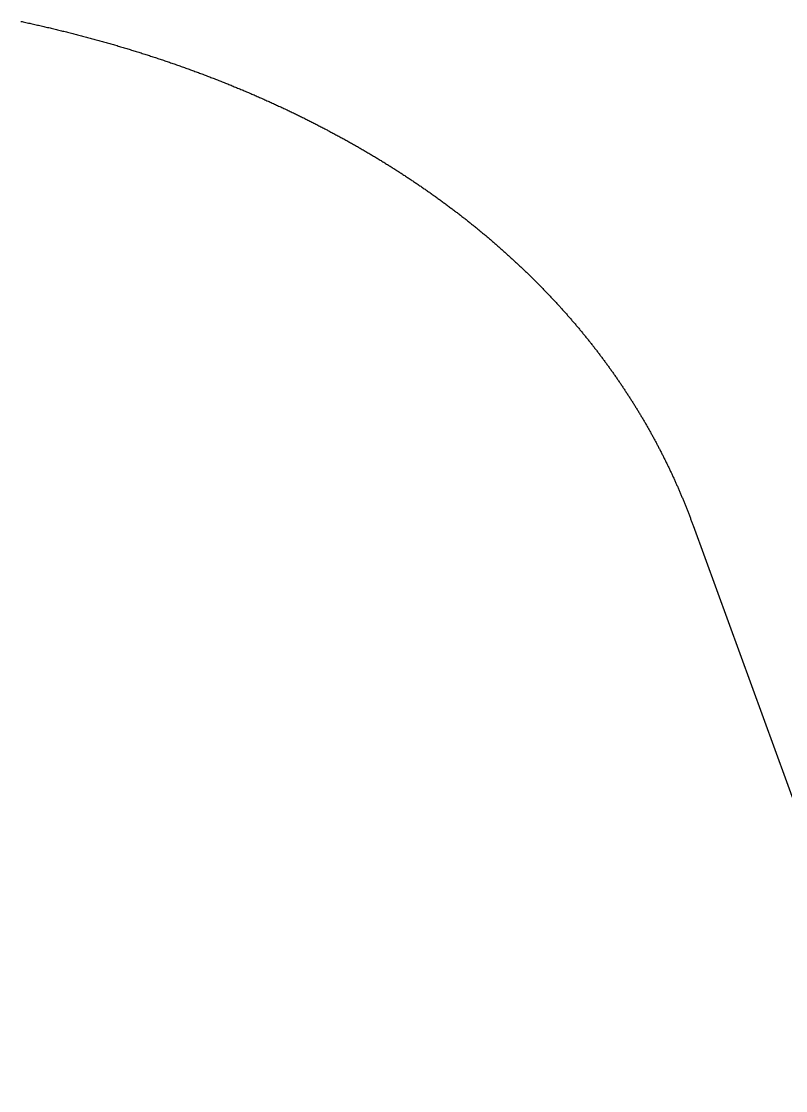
# Model space of a CAD drawing. Extents: x -14 to 314, y -178 to 13.
# Drawn here: x 142.52 to 154.59, y -114.8 to -97.91 of the extents above; entities that cross this region are included whole.
import ezdxf

# ---------------------------------------------------------------- set-up
doc = ezdxf.new("R2010")
doc.units = 0
doc.layers.add('BLACK', color=7, linetype='CONTINUOUS')

msp = doc.modelspace()

# ---------------------------------------------------------------- linework, layer by layer
at = {"layer": 'BLACK', "linetype": 'CONTINUOUS'}
for p, q in [((142.514081, -97.909328), (142.534341, -97.913651)), ((142.534341, -97.913651), (142.554594, -97.917992)), ((142.554594, -97.917992), (142.574828, -97.922351)), ((142.574828, -97.922351), (142.595056, -97.926728)), ((142.595056, -97.926728), (142.615265, -97.931122)), ((142.615265, -97.931122), (142.635467, -97.935534)), ((142.635467, -97.935534), (142.655651, -97.939963)), ((142.655651, -97.939963), (142.675827, -97.944412)), ((142.675827, -97.944412), (142.695985, -97.948876)), ((142.695985, -97.948876), (142.716136, -97.953359)), ((142.716136, -97.953359), (142.736268, -97.957859)), ((142.736268, -97.957859), (142.756393, -97.962378)), ((142.756393, -97.962378), (142.776499, -97.966912)), ((142.776499, -97.966912), (142.796597, -97.971466)), ((142.796597, -97.971466), (142.816677, -97.976036)), ((142.816677, -97.976036), (142.836749, -97.980625)), ((142.836749, -97.980625), (142.856803, -97.98523)), ((142.856803, -97.98523), (142.876848, -97.989853)), ((142.876848, -97.989853), (142.896875, -97.994493)), ((142.896875, -97.994493), (142.916894, -97.999152)), ((142.916894, -97.999152), (142.936894, -98.003827)), ((142.936894, -98.003827), (142.956886, -98.00852)), ((142.956886, -98.00852), (142.97686, -98.01323)), ((142.97686, -98.01323), (142.996825, -98.017958)), ((142.996825, -98.017958), (143.016771, -98.022702)), ((143.016771, -98.022702), (143.036709, -98.027465)), ((143.036709, -98.027465), (143.056628, -98.032244)), ((143.056628, -98.032244), (143.076539, -98.037041)), ((143.076539, -98.037041), (143.09643, -98.041855)), ((143.09643, -98.041855), (143.116313, -98.046687)), ((143.116313, -98.046687), (143.136177, -98.051535)), ((143.136177, -98.051535), (143.156033, -98.056401)), ((143.156033, -98.056401), (143.175869, -98.061284)), ((143.175869, -98.061284), (143.195696, -98.066185)), ((143.195696, -98.066185), (143.215505, -98.071101)), ((143.215505, -98.071101), (143.235304, -98.076036)), ((143.235304, -98.076036), (143.255085, -98.080987)), ((143.255085, -98.080987), (143.274856, -98.085957)), ((143.274856, -98.085957), (143.294608, -98.090942)), ((143.294608, -98.090942), (143.314352, -98.095945)), ((143.314352, -98.095945), (143.334075, -98.100964)), ((143.334075, -98.100964), (143.35379, -98.106002)), ((143.35379, -98.106002), (143.373485, -98.111055)), ((143.373485, -98.111055), (143.393171, -98.116127)), ((143.393171, -98.116127), (143.412838, -98.121214)), ((143.412838, -98.121214), (143.432495, -98.126319)), ((143.432495, -98.126319), (143.452132, -98.13144)), ((143.452132, -98.13144), (143.471761, -98.13658)), ((143.471761, -98.13658), (143.49137, -98.141734)), ((143.49137, -98.141734), (143.510969, -98.146907)), ((143.510969, -98.146907), (143.530548, -98.152096)), ((143.530548, -98.152096), (143.550119, -98.157302)), ((143.550119, -98.157302), (143.569669, -98.162524)), ((143.569669, -98.162524), (143.58921, -98.167765)), ((143.58921, -98.167765), (143.60873, -98.17302)), ((143.60873, -98.17302), (143.628242, -98.178294)), ((143.628242, -98.178294), (143.647732, -98.183583)), ((143.647732, -98.183583), (143.667214, -98.18889)), ((143.667214, -98.18889), (143.686675, -98.194213)), ((143.686675, -98.194213), (143.706127, -98.199553)), ((143.706127, -98.199553), (143.725558, -98.204909)), ((143.725558, -98.204909), (143.744981, -98.210283)), ((143.744981, -98.210283), (143.764382, -98.215672)), ((143.764382, -98.215672), (143.783774, -98.221079)), ((143.783774, -98.221079), (143.803144, -98.226501)), ((143.803144, -98.226501), (143.822506, -98.231941)), ((143.822506, -98.231941), (143.841847, -98.237396)), ((143.841847, -98.237396), (143.861178, -98.242869)), ((143.861178, -98.242869), (143.880488, -98.248357)), ((143.880488, -98.248357), (143.899789, -98.253863)), ((143.899789, -98.253863), (143.919068, -98.259384)), ((143.919068, -98.259384), (143.938338, -98.264923)), ((143.938338, -98.264923), (143.957587, -98.270477)), ((143.957587, -98.270477), (143.976826, -98.276048)), ((143.976826, -98.276048), (143.996044, -98.281635)), ((143.996044, -98.281635), (144.015252, -98.287239)), ((144.015252, -98.287239), (144.034439, -98.292858)), ((144.034439, -98.292858), (144.053616, -98.298495)), ((144.053616, -98.298495), (144.072772, -98.304147)), ((144.072772, -98.304147), (144.091918, -98.309816)), ((144.091918, -98.309816), (144.111042, -98.3155)), ((144.111042, -98.3155), (144.130157, -98.321202)), ((144.130157, -98.321202), (144.14925, -98.326919)), ((144.14925, -98.326919), (144.168333, -98.332653)), ((144.168333, -98.332653), (144.187394, -98.338402)), ((144.187394, -98.338402), (144.206446, -98.344169)), ((144.206446, -98.344169), (144.225475, -98.349949)), ((144.225475, -98.349949), (144.244495, -98.355748)), ((144.244495, -98.355748), (144.263493, -98.361561)), ((144.263493, -98.361561), (144.28248, -98.367392)), ((144.28248, -98.367392), (144.301446, -98.373237)), ((144.301446, -98.373237), (144.320402, -98.3791)), ((144.320402, -98.3791), (144.339336, -98.384977)), ((144.339336, -98.384977), (144.358259, -98.390872)), ((144.358259, -98.390872), (144.377161, -98.396781)), ((144.377161, -98.396781), (144.396052, -98.402708)), ((144.396052, -98.402708), (144.414921, -98.408649)), ((144.414921, -98.408649), (144.43378, -98.414607)), ((144.43378, -98.414607), (144.452617, -98.420579)), ((144.452617, -98.420579), (144.471443, -98.42657)), ((144.471443, -98.42657), (144.490247, -98.432574)), ((144.490247, -98.432574), (144.509041, -98.438596)), ((144.509041, -98.438596), (144.527812, -98.444631)), ((144.527812, -98.444631), (144.546573, -98.450684)), ((144.546573, -98.450684), (144.565312, -98.456751)), ((144.565312, -98.456751), (144.58404, -98.462836)), ((144.58404, -98.462836), (144.602745, -98.468935)), ((144.602745, -98.468935), (144.62144, -98.475051)), ((144.62144, -98.475051), (144.640113, -98.48118)), ((144.640113, -98.48118), (144.658775, -98.487328)), ((144.658775, -98.487328), (144.677414, -98.493489)), ((144.677414, -98.493489), (144.696043, -98.499667)), ((144.696043, -98.499667), (144.714648, -98.505859)), ((144.714648, -98.505859), (144.733244, -98.512069)), ((144.733244, -98.512069), (144.751816, -98.518292)), ((144.751816, -98.518292), (144.770378, -98.524532)), ((144.770378, -98.524532), (144.788917, -98.530786)), ((144.788917, -98.530786), (144.807445, -98.537058)), ((144.807445, -98.537058), (144.82595, -98.543343)), ((144.82595, -98.543343), (144.844445, -98.549645)), ((144.844445, -98.549645), (144.862916, -98.555961)), ((144.862916, -98.555961), (144.881377, -98.562294)), ((144.881377, -98.562294), (144.899815, -98.56864)), ((144.899815, -98.56864), (144.918241, -98.575004)), ((144.918241, -98.575004), (144.936645, -98.581381)), ((144.936645, -98.581381), (144.955038, -98.587775)), ((144.955038, -98.587775), (144.973407, -98.594182)), ((144.973407, -98.594182), (144.991766, -98.600607)), ((144.991766, -98.600607), (145.010101, -98.607045)), ((145.010101, -98.607045), (145.028425, -98.6135)), ((145.028425, -98.6135), (145.046726, -98.619968)), ((145.046726, -98.619968), (145.065016, -98.626454)), ((145.065016, -98.626454), (145.083282, -98.632952)), ((145.083282, -98.632952), (145.101538, -98.639468)), ((145.101538, -98.639468), (145.11977, -98.645997)), ((145.11977, -98.645997), (145.137991, -98.652543)), ((145.137991, -98.652543), (145.156188, -98.659101)), ((145.156188, -98.659101), (145.174374, -98.665677)), ((145.174374, -98.665677), (145.192537, -98.672266)), ((145.192537, -98.672266), (145.210688, -98.678872)), ((145.210688, -98.678872), (145.228816, -98.68549)), ((145.228816, -98.68549), (145.246933, -98.692126)), ((145.246933, -98.692126), (145.265025, -98.698775)), ((145.265025, -98.698775), (145.283107, -98.70544)), ((145.283107, -98.70544), (145.301165, -98.712118)), ((145.301165, -98.712118), (145.319211, -98.718814)), ((145.319211, -98.718814), (145.337234, -98.725521)), ((145.337234, -98.725521), (145.355245, -98.732246)), ((145.355245, -98.732246), (145.373232, -98.738984)), ((145.373232, -98.738984), (145.391208, -98.745738)), ((145.391208, -98.745738), (145.40916, -98.752505)), ((145.40916, -98.752505), (145.427101, -98.759289)), ((145.427101, -98.759289), (145.445018, -98.766085)), ((145.445018, -98.766085), (145.462923, -98.772899)), ((145.462923, -98.772899), (145.480804, -98.779724)), ((145.480804, -98.779724), (145.498674, -98.786567)), ((145.498674, -98.786567), (145.516519, -98.793421)), ((145.516519, -98.793421), (145.534353, -98.800293)), ((145.534353, -98.800293), (145.552163, -98.807177)), ((145.552163, -98.807177), (145.569961, -98.814078)), ((145.569961, -98.814078), (145.587735, -98.820991)), ((145.587735, -98.820991), (145.605497, -98.827921)), ((145.605497, -98.827921), (145.623235, -98.834863)), ((145.623235, -98.834863), (145.640962, -98.841821)), ((145.640962, -98.841821), (145.658664, -98.848792)), ((145.658664, -98.848792), (145.676354, -98.85578)), ((145.676354, -98.85578), (145.69402, -98.862779)), ((145.69402, -98.862779), (145.711675, -98.869796)), ((145.711675, -98.869796), (145.729305, -98.876824)), ((145.729305, -98.876824), (145.746923, -98.883869)), ((145.746923, -98.883869), (145.764516, -98.890926)), ((145.764516, -98.890926), (145.782098, -98.898)), ((145.782098, -98.898), (145.799656, -98.905085)), ((145.799656, -98.905085), (145.817201, -98.912187)), ((145.817201, -98.912187), (145.834722, -98.919301)), ((145.834722, -98.919301), (145.852231, -98.926432)), ((145.852231, -98.926432), (145.869716, -98.933574)), ((145.869716, -98.933574), (145.887189, -98.940733)), ((145.887189, -98.940733), (145.904636, -98.947904)), ((145.904636, -98.947904), (145.922072, -98.955091)), ((145.922072, -98.955091), (145.939484, -98.962289)), ((145.939484, -98.962289), (145.956883, -98.969505)), ((145.956883, -98.969505), (145.974257, -98.976732)), ((145.974257, -98.976732), (145.99162, -98.983975)), ((145.99162, -98.983975), (146.008958, -98.99123)), ((146.008958, -98.99123), (146.026284, -98.998501)), ((146.026284, -98.998501), (146.043584, -99.005784)), ((146.043584, -99.005784), (146.060873, -99.013083)), ((146.060873, -99.013083), (146.078137, -99.020394)), ((146.078137, -99.020394), (146.095389, -99.027721)), ((146.095389, -99.027721), (146.112616, -99.035059)), ((146.112616, -99.035059), (146.129831, -99.042414)), ((146.129831, -99.042414), (146.14702, -99.04978)), ((146.14702, -99.04978), (146.164198, -99.057163)), ((146.164198, -99.057163), (146.181351, -99.064556)), ((146.181351, -99.064556), (146.198491, -99.071966)), ((146.198491, -99.071966), (146.215607, -99.079387)), ((146.215607, -99.079387), (146.23271, -99.086825)), ((146.23271, -99.086825), (146.249788, -99.094273)), ((146.249788, -99.094273), (146.266854, -99.101738)), ((146.266854, -99.101738), (146.283894, -99.109214)), ((146.283894, -99.109214), (146.300923, -99.116707)), ((146.300923, -99.116707), (146.317926, -99.12421)), ((146.317926, -99.12421), (146.334917, -99.131729)), ((146.334917, -99.131729), (146.351883, -99.139259)), ((146.351883, -99.139259), (146.368836, -99.146806)), ((146.368836, -99.146806), (146.385764, -99.154363)), ((146.385764, -99.154363), (146.40268, -99.161937)), ((146.40268, -99.161937), (146.41957, -99.169521)), ((146.41957, -99.169521), (146.436449, -99.177122)), ((146.436449, -99.177122), (146.453301, -99.184733)), ((146.453301, -99.184733), (146.470142, -99.192361)), ((146.470142, -99.192361), (146.486957, -99.199999)), ((146.486957, -99.199999), (146.503759, -99.207653)), ((146.503759, -99.207653), (146.520536, -99.215318)), ((146.520536, -99.215318), (146.537301, -99.222999)), ((146.537301, -99.222999), (146.55404, -99.23069)), ((146.55404, -99.23069), (146.570767, -99.238398)), ((146.570767, -99.238398), (146.587468, -99.246116)), ((146.587468, -99.246116), (146.604157, -99.25385)), ((146.604157, -99.25385), (146.62082, -99.261595)), ((146.62082, -99.261595), (146.637471, -99.269356)), ((146.637471, -99.269356), (146.654096, -99.277126)), ((146.654096, -99.277126), (146.670708, -99.284914)), ((146.670708, -99.284914), (146.687295, -99.292711)), ((146.687295, -99.292711), (146.70387, -99.300524)), ((146.70387, -99.300524), (146.720419, -99.308348)), ((146.720419, -99.308348), (146.736955, -99.316187)), ((146.736955, -99.316187), (146.753465, -99.324037)), ((146.753465, -99.324037), (146.769963, -99.331903)), ((146.769963, -99.331903), (146.786435, -99.339778)), ((146.786435, -99.339778), (146.802895, -99.34767)), ((146.802895, -99.34767), (146.819329, -99.355572)), ((146.819329, -99.355572), (146.83575, -99.36349)), ((146.83575, -99.36349), (146.852146, -99.371417)), ((146.852146, -99.371417), (146.868528, -99.379361)), ((146.868528, -99.379361), (146.884885, -99.387314)), ((146.884885, -99.387314), (146.90123, -99.395284)), ((146.90123, -99.395284), (146.917548, -99.403263)), ((146.917548, -99.403263), (146.933854, -99.411258)), ((146.933854, -99.411258), (146.950134, -99.419263)), ((146.950134, -99.419263), (146.966401, -99.427284)), ((146.966401, -99.427284), (146.982642, -99.435314)), ((146.982642, -99.435314), (146.99887, -99.443361)), ((146.99887, -99.443361), (147.015073, -99.451417)), ((147.015073, -99.451417), (147.031263, -99.459489)), ((147.031263, -99.459489), (147.047427, -99.46757)), ((147.047427, -99.46757), (147.063578, -99.475667)), ((147.063578, -99.475667), (147.079703, -99.483774)), ((147.079703, -99.483774), (147.095815, -99.491896)), ((147.095815, -99.491896), (147.111901, -99.500028)), ((147.111901, -99.500028), (147.127975, -99.508176)), ((147.127975, -99.508176), (147.144022, -99.516333)), ((147.144022, -99.516333), (147.160057, -99.524506)), ((147.160057, -99.524506), (147.176065, -99.532688)), ((147.176065, -99.532688), (147.192061, -99.540887)), ((147.192061, -99.540887), (147.20803, -99.549094)), ((147.20803, -99.549094), (147.223987, -99.557317)), ((147.223987, -99.557317), (147.239918, -99.565549)), ((147.239918, -99.565549), (147.255835, -99.573797)), ((147.255835, -99.573797), (147.271727, -99.582054)), ((147.271727, -99.582054), (147.287605, -99.590327)), ((147.287605, -99.590327), (147.303458, -99.598609)), ((147.303458, -99.598609), (147.319297, -99.606906)), ((147.319297, -99.606906), (147.335111, -99.615213)), ((147.335111, -99.615213), (147.350911, -99.623535)), ((147.350911, -99.623535), (147.366685, -99.631866)), ((147.366685, -99.631866), (147.382447, -99.640213)), ((147.382447, -99.640213), (147.398182, -99.648568)), ((147.398182, -99.648568), (147.413904, -99.65694)), ((147.413904, -99.65694), (147.429599, -99.66532)), ((147.429599, -99.66532), (147.445282, -99.673716)), ((147.445282, -99.673716), (147.460939, -99.68212)), ((147.460939, -99.68212), (147.476582, -99.69054)), ((147.476582, -99.69054), (147.4922, -99.698969)), ((147.4922, -99.698969), (147.507804, -99.707413)), ((147.507804, -99.707413), (147.523382, -99.715866)), ((147.523382, -99.715866), (147.538946, -99.724335)), ((147.538946, -99.724335), (147.554485, -99.732812)), ((147.554485, -99.732812), (147.57001, -99.741305)), ((147.57001, -99.741305), (147.58551, -99.749806)), ((147.58551, -99.749806), (147.600996, -99.758323)), ((147.600996, -99.758323), (147.616455, -99.766848)), ((147.616455, -99.766848), (147.631902, -99.775389)), ((147.631902, -99.775389), (147.647322, -99.783938)), ((147.647322, -99.783938), (147.662729, -99.792503)), ((147.662729, -99.792503), (147.67811, -99.801076)), ((147.67811, -99.801076), (147.693478, -99.809664)), ((147.693478, -99.809664), (147.708819, -99.818261)), ((147.708819, -99.818261), (147.724147, -99.826873)), ((147.724147, -99.826873), (147.739449, -99.835494)), ((147.739449, -99.835494), (147.754737, -99.844129)), ((147.754737, -99.844129), (147.769999, -99.852774)), ((147.769999, -99.852774), (147.785248, -99.861433)), ((147.785248, -99.861433), (147.800471, -99.870101)), ((147.800471, -99.870101), (147.81568, -99.878784)), ((147.81568, -99.878784), (147.830863, -99.887475)), ((147.830863, -99.887475), (147.846032, -99.896181)), ((147.846032, -99.896181), (147.861176, -99.904896)), ((147.861176, -99.904896), (147.876306, -99.913625)), ((147.876306, -99.913625), (147.891409, -99.922363)), ((147.891409, -99.922363), (147.906499, -99.931116)), ((147.906499, -99.931116), (147.921563, -99.939877)), ((147.921563, -99.939877), (147.936614, -99.948653)), ((147.936614, -99.948653), (147.951638, -99.957438)), ((147.951638, -99.957438), (147.966649, -99.966237)), ((147.966649, -99.966237), (147.981633, -99.975044)), ((147.981633, -99.975044), (147.996604, -99.983867)), ((147.996604, -99.983867), (148.011549, -99.992697)), ((148.011549, -99.992697), (148.02648, -100.001542)), ((148.02648, -100.001542), (148.041384, -100.010396)), ((148.041384, -100.010396), (148.056276, -100.019264)), ((148.056276, -100.019264), (148.071141, -100.02814)), ((148.071141, -100.02814), (148.085992, -100.037031)), ((148.085992, -100.037031), (148.100817, -100.04593)), ((148.100817, -100.04593), (148.115629, -100.054844)), ((148.115629, -100.054844), (148.130414, -100.063766)), ((148.130414, -100.063766), (148.145186, -100.072703)), ((148.145186, -100.072703), (148.159931, -100.081647)), ((148.159931, -100.081647), (148.174663, -100.090606)), ((148.174663, -100.090606), (148.189369, -100.099573)), ((148.189369, -100.099573), (148.20406, -100.108555)), ((148.20406, -100.108555), (148.218726, -100.117544)), ((148.218726, -100.117544), (148.233378, -100.126549)), ((148.233378, -100.126549), (148.248004, -100.13556)), ((148.248004, -100.13556), (148.262616, -100.144587)), ((148.262616, -100.144587), (148.277201, -100.153621)), ((148.277201, -100.153621), (148.291773, -100.16267)), ((148.291773, -100.16267), (148.306319, -100.171727)), ((148.306319, -100.171727), (148.320851, -100.180798)), ((148.320851, -100.180798), (148.335357, -100.189877)), ((148.335357, -100.189877), (148.349849, -100.198971)), ((148.349849, -100.198971), (148.364315, -100.208071)), ((148.364315, -100.208071), (148.378766, -100.217187)), ((148.378766, -100.217187), (148.393192, -100.22631)), ((148.393192, -100.22631), (148.407604, -100.235448)), ((148.407604, -100.235448), (148.42199, -100.244593)), ((148.42199, -100.244593), (148.436362, -100.253753)), ((148.436362, -100.253753), (148.450708, -100.262919)), ((148.450708, -100.262919), (148.465039, -100.272101)), ((148.465039, -100.272101), (148.479345, -100.28129)), ((148.479345, -100.28129), (148.493637, -100.290493)), ((148.493637, -100.290493), (148.507903, -100.299704)), ((148.507903, -100.299704), (148.522154, -100.308929)), ((148.522154, -100.308929), (148.53638, -100.318162)), ((148.53638, -100.318162), (148.550591, -100.327409)), ((148.550591, -100.327409), (148.564777, -100.336663)), ((148.564777, -100.336663), (148.578948, -100.345931)), ((148.578948, -100.345931), (148.593094, -100.355207)), ((148.593094, -100.355207), (148.607225, -100.364497)), ((148.607225, -100.364497), (148.621331, -100.373795)), ((148.621331, -100.373795), (148.635422, -100.383106)), ((148.635422, -100.383106), (148.649487, -100.392425)), ((148.649487, -100.392425), (148.663538, -100.401758)), ((148.663538, -100.401758), (148.677563, -100.411098)), ((148.677563, -100.411098), (148.691574, -100.420453)), ((148.691574, -100.420453), (148.705559, -100.429814)), ((148.705559, -100.429814), (148.71953, -100.43919)), ((148.71953, -100.43919), (148.733475, -100.448573)), ((148.733475, -100.448573), (148.747406, -100.45797)), ((148.747406, -100.45797), (148.761311, -100.467374)), ((148.761311, -100.467374), (148.775201, -100.476792)), ((148.775201, -100.476792), (148.789066, -100.486217)), ((148.789066, -100.486217), (148.802916, -100.495657)), ((148.802916, -100.495657), (148.816741, -100.505103)), ((148.816741, -100.505103), (148.830551, -100.514564)), ((148.830551, -100.514564), (148.844335, -100.524031)), ((148.844335, -100.524031), (148.858105, -100.533512)), ((148.858105, -100.533512), (148.87185, -100.543)), ((148.87185, -100.543), (148.885579, -100.552503)), ((148.885579, -100.552503), (148.899284, -100.562012)), ((148.899284, -100.562012), (148.912973, -100.571535)), ((148.912973, -100.571535), (148.926637, -100.581065)), ((148.926637, -100.581065), (148.940287, -100.590609)), ((148.940287, -100.590609), (148.95391, -100.60016)), ((148.95391, -100.60016), (148.96752, -100.609724)), ((148.96752, -100.609724), (148.981103, -100.619296)), ((148.981103, -100.619296), (148.994673, -100.628881)), ((148.994673, -100.628881), (149.008216, -100.638473)), ((149.008216, -100.638473), (149.021745, -100.648079)), ((149.021745, -100.648079), (149.035249, -100.657692)), ((149.035249, -100.657692), (149.048737, -100.667319)), ((149.048737, -100.667319), (149.062201, -100.676952)), ((149.062201, -100.676952), (149.075649, -100.686599)), ((149.075649, -100.686599), (149.089072, -100.696252)), ((149.089072, -100.696252), (149.102481, -100.70592)), ((149.102481, -100.70592), (149.115864, -100.715594)), ((149.115864, -100.715594), (149.129232, -100.725282)), ((149.129232, -100.725282), (149.142575, -100.734976)), ((149.142575, -100.734976), (149.155903, -100.744684)), ((149.155903, -100.744684), (149.169205, -100.754399)), ((149.169205, -100.754399), (149.182493, -100.764127)), ((149.182493, -100.764127), (149.195756, -100.773862)), ((149.195756, -100.773862), (149.209004, -100.783611)), ((149.209004, -100.783611), (149.222226, -100.793365)), ((149.222226, -100.793365), (149.235433, -100.803134)), ((149.235433, -100.803134), (149.248616, -100.812909)), ((149.248616, -100.812909), (149.261783, -100.822698)), ((149.261783, -100.822698), (149.274925, -100.832493)), ((149.274925, -100.832493), (149.288052, -100.842302)), ((149.288052, -100.842302), (149.301154, -100.852117)), ((149.301154, -100.852117), (149.314241, -100.861946)), ((149.314241, -100.861946), (149.327303, -100.871781)), ((149.327303, -100.871781), (149.34035, -100.88163)), ((149.34035, -100.88163), (149.353372, -100.891484)), ((149.353372, -100.891484), (149.366379, -100.901353)), ((149.366379, -100.901353), (149.37936, -100.911227)), ((149.37936, -100.911227), (149.392327, -100.921116)), ((149.392327, -100.921116), (149.405268, -100.93101)), ((149.405268, -100.93101), (149.418195, -100.940918)), ((149.418195, -100.940918), (149.431096, -100.950832)), ((149.431096, -100.950832), (149.443983, -100.96076)), ((149.443983, -100.96076), (149.456844, -100.970694)), ((149.456844, -100.970694), (149.469691, -100.980641)), ((149.469691, -100.980641), (149.482512, -100.990594)), ((149.482512, -100.990594), (149.495318, -101.000561)), ((149.495318, -101.000561), (149.508099, -101.010534)), ((149.508099, -101.010534), (149.520865, -101.02052)), ((149.520865, -101.02052), (149.533606, -101.030513)), ((149.533606, -101.030513), (149.546332, -101.040518)), ((149.546332, -101.040518), (149.559033, -101.05053)), ((149.559033, -101.05053), (149.571719, -101.060555)), ((149.571719, -101.060555), (149.58438, -101.070586)), ((149.58438, -101.070586), (149.597026, -101.080631)), ((149.597026, -101.080631), (149.609647, -101.090681)), ((149.609647, -101.090681), (149.622253, -101.100745)), ((149.622253, -101.100745), (149.634834, -101.110815)), ((149.634834, -101.110815), (149.6474, -101.120898)), ((149.6474, -101.120898), (149.65994, -101.130987)), ((149.65994, -101.130987), (149.672466, -101.141089)), ((149.672466, -101.141089), (149.684967, -101.151197)), ((149.684967, -101.151197), (149.697453, -101.161318)), ((149.697453, -101.161318), (149.709913, -101.171445)), ((149.709913, -101.171445), (149.722359, -101.181586)), ((149.722359, -101.181586), (149.73478, -101.191732)), ((149.73478, -101.191732), (149.747186, -101.201891)), ((149.747186, -101.201891), (149.759566, -101.212056)), ((149.759566, -101.212056), (149.771932, -101.222235)), ((149.771932, -101.222235), (149.784273, -101.232419)), ((149.784273, -101.232419), (149.796599, -101.242616)), ((149.796599, -101.242616), (149.8089, -101.252819)), ((149.8089, -101.252819), (149.821186, -101.263036)), ((149.821186, -101.263036), (149.833447, -101.273257)), ((149.833447, -101.273257), (149.845692, -101.283493)), ((149.845692, -101.283493), (149.857913, -101.293733)), ((149.857913, -101.293733), (149.870119, -101.303987)), ((149.870119, -101.303987), (149.8823, -101.314246)), ((149.8823, -101.314246), (149.894466, -101.324519)), ((149.894466, -101.324519), (149.906608, -101.334797)), ((149.906608, -101.334797), (149.918734, -101.345088)), ((149.918734, -101.345088), (149.930835, -101.355385)), ((149.930835, -101.355385), (149.942921, -101.365695)), ((149.942921, -101.365695), (149.954983, -101.37601)), ((149.954983, -101.37601), (149.967029, -101.386338)), ((149.967029, -101.386338), (149.979051, -101.396672)), ((149.979051, -101.396672), (149.991057, -101.407019)), ((149.991057, -101.407019), (150.003039, -101.417371)), ((150.003039, -101.417371), (150.015005, -101.427737)), ((150.015005, -101.427737), (150.026947, -101.438108)), ((150.026947, -101.438108), (150.038874, -101.448492)), ((150.038874, -101.448492), (150.050776, -101.458881)), ((150.050776, -101.458881), (150.062663, -101.469283)), ((150.062663, -101.469283), (150.074525, -101.47969)), ((150.074525, -101.47969), (150.086373, -101.490111)), ((150.086373, -101.490111), (150.098195, -101.500537)), ((150.098195, -101.500537), (150.110002, -101.510976)), ((150.110002, -101.510976), (150.121785, -101.52142)), ((150.121785, -101.52142), (150.133553, -101.531877)), ((150.133553, -101.531877), (150.145296, -101.542339)), ((150.145296, -101.542339), (150.157024, -101.552815)), ((150.157024, -101.552815), (150.168727, -101.563295)), ((150.168727, -101.563295), (150.180415, -101.573789)), ((150.180415, -101.573789), (150.192079, -101.584288)), ((150.192079, -101.584288), (150.203727, -101.594799)), ((150.203727, -101.594799), (150.215351, -101.605316)), ((150.215351, -101.605316), (150.226959, -101.615846)), ((150.226959, -101.615846), (150.238544, -101.62638)), ((150.238544, -101.62638), (150.250113, -101.636928)), ((150.250113, -101.636928), (150.261657, -101.647481)), ((150.261657, -101.647481), (150.273187, -101.658047)), ((150.273187, -101.658047), (150.284691, -101.668618)), ((150.284691, -101.668618), (150.296181, -101.679201)), ((150.296181, -101.679201), (150.307646, -101.68979)), ((150.307646, -101.68979), (150.319096, -101.700392)), ((150.319096, -101.700392), (150.330522, -101.710998)), ((150.330522, -101.710998), (150.341933, -101.721618)), ((150.341933, -101.721618), (150.353319, -101.732242)), ((150.353319, -101.732242), (150.36469, -101.742879)), ((150.36469, -101.742879), (150.376036, -101.753522)), ((150.376036, -101.753522), (150.387367, -101.764177)), ((150.387367, -101.764177), (150.398674, -101.774837)), ((150.398674, -101.774837), (150.409966, -101.785509)), ((150.409966, -101.785509), (150.421234, -101.796187)), ((150.421234, -101.796187), (150.432486, -101.806878)), ((150.432486, -101.806878), (150.443714, -101.817573)), ((150.443714, -101.817573), (150.454926, -101.828281)), ((150.454926, -101.828281), (150.466115, -101.838994)), ((150.466115, -101.838994), (150.477288, -101.84972)), ((150.477288, -101.84972), (150.488437, -101.86045)), ((150.488437, -101.86045), (150.499571, -101.871194)), ((150.499571, -101.871194), (150.510681, -101.881942)), ((150.510681, -101.881942), (150.521775, -101.892703)), ((150.521775, -101.892703), (150.532845, -101.903469)), ((150.532845, -101.903469), (150.5439, -101.914247)), ((150.5439, -101.914247), (150.554931, -101.92503)), ((150.554931, -101.92503), (150.565946, -101.935826)), ((150.565946, -101.935826), (150.576937, -101.946627)), ((150.576937, -101.946627), (150.587913, -101.95744)), ((150.587913, -101.95744), (150.598865, -101.968258)), ((150.598865, -101.968258), (150.609802, -101.979089)), ((150.609802, -101.979089), (150.620715, -101.989924)), ((150.620715, -101.989924), (150.631612, -102.000772)), ((150.631612, -102.000772), (150.642486, -102.011625)), ((150.642486, -102.011625), (150.653344, -102.02249)), ((150.653344, -102.02249), (150.664178, -102.03336)), ((150.664178, -102.03336), (150.674996, -102.044243)), ((150.674996, -102.044243), (150.685791, -102.05513)), ((150.685791, -102.05513), (150.696571, -102.06603)), ((150.696571, -102.06603), (150.707326, -102.076935)), ((150.707326, -102.076935), (150.718066, -102.087852)), ((150.718066, -102.087852), (150.728783, -102.098773)), ((150.728783, -102.098773), (150.739484, -102.109708)), ((150.739484, -102.109708), (150.750161, -102.120647)), ((150.750161, -102.120647), (150.760822, -102.131598)), ((150.760822, -102.131598), (150.77146, -102.142554)), ((150.77146, -102.142554), (150.782083, -102.153523)), ((150.782083, -102.153523), (150.792682, -102.164496)), ((150.792682, -102.164496), (150.803265, -102.175481)), ((150.803265, -102.175481), (150.813825, -102.186472)), ((150.813825, -102.186472), (150.824369, -102.197474)), ((150.824369, -102.197474), (150.83489, -102.208481)), ((150.83489, -102.208481), (150.845395, -102.219501)), ((150.845395, -102.219501), (150.855876, -102.230525)), ((150.855876, -102.230525), (150.866342, -102.241562)), ((150.866342, -102.241562), (150.876785, -102.252603)), ((150.876785, -102.252603), (150.887211, -102.263657)), ((150.887211, -102.263657), (150.897615, -102.274715)), ((150.897615, -102.274715), (150.908003, -102.285786)), ((150.908003, -102.285786), (150.918367, -102.29686)), ((150.918367, -102.29686), (150.928716, -102.307948)), ((150.928716, -102.307948), (150.939041, -102.31904)), ((150.939041, -102.31904), (150.949351, -102.330144)), ((150.949351, -102.330144), (150.959637, -102.341253)), ((150.959637, -102.341253), (150.969908, -102.352374)), ((150.969908, -102.352374), (150.980156, -102.363499)), ((150.980156, -102.363499), (150.990387, -102.374637)), ((150.990387, -102.374637), (151.000596, -102.38578)), ((151.000596, -102.38578), (151.010789, -102.396934)), ((151.010789, -102.396934), (151.020958, -102.408093)), ((151.020958, -102.408093), (151.031112, -102.419265)), ((151.031112, -102.419265), (151.041243, -102.430441)), ((151.041243, -102.430441), (151.051358, -102.441629)), ((151.051358, -102.441629), (151.06145, -102.452821)), ((151.06145, -102.452821), (151.071526, -102.464026)), ((151.071526, -102.464026), (151.081579, -102.475235)), ((151.081579, -102.475235), (151.091617, -102.486457)), ((151.091617, -102.486457), (151.101631, -102.497683)), ((151.101631, -102.497683), (151.11163, -102.508921)), ((151.11163, -102.508921), (151.121605, -102.520163)), ((151.121605, -102.520163), (151.131565, -102.531418)), ((151.131565, -102.531418), (151.141502, -102.542677)), ((151.141502, -102.542677), (151.151423, -102.553948)), ((151.151423, -102.553948), (151.161321, -102.565224)), ((151.161321, -102.565224), (151.171203, -102.576512)), ((151.171203, -102.576512), (151.181062, -102.587804)), ((151.181062, -102.587804), (151.190906, -102.599108)), ((151.190906, -102.599108), (151.200726, -102.610417)), ((151.200726, -102.610417), (151.210531, -102.621738)), ((151.210531, -102.621738), (151.220313, -102.633063)), ((151.220313, -102.633063), (151.230079, -102.6444)), ((151.230079, -102.6444), (151.239822, -102.655742)), ((151.239822, -102.655742), (151.24955, -102.667096)), ((151.24955, -102.667096), (151.259254, -102.678454)), ((151.259254, -102.678454), (151.268943, -102.689824)), ((151.268943, -102.689824), (151.278609, -102.701198)), ((151.278609, -102.701198), (151.28826, -102.712585)), ((151.28826, -102.712585), (151.297887, -102.723976)), ((151.297887, -102.723976), (151.307499, -102.735379)), ((151.307499, -102.735379), (151.317088, -102.746786)), ((151.317088, -102.746786), (151.326661, -102.758205)), ((151.326661, -102.758205), (151.336211, -102.769629)), ((151.336211, -102.769629), (151.345746, -102.781065)), ((151.345746, -102.781065), (151.355258, -102.792504)), ((151.355258, -102.792504), (151.364754, -102.803956)), ((151.364754, -102.803956), (151.374228, -102.815413)), ((151.374228, -102.815413), (151.383685, -102.826881)), ((151.383685, -102.826881), (151.39312, -102.838353)), ((151.39312, -102.838353), (151.402539, -102.849838)), ((151.402539, -102.849838), (151.411936, -102.861327)), ((151.411936, -102.861327), (151.421317, -102.872827)), ((151.421317, -102.872827), (151.430675, -102.884332)), ((151.430675, -102.884332), (151.440017, -102.89585)), ((151.440017, -102.89585), (151.449337, -102.907371)), ((151.449337, -102.907371), (151.458641, -102.918904)), ((151.458641, -102.918904), (151.467923, -102.930441)), ((151.467923, -102.930441), (151.477188, -102.941991)), ((151.477188, -102.941991), (151.486431, -102.953544)), ((151.486431, -102.953544), (151.495659, -102.96511)), ((151.495659, -102.96511), (151.504863, -102.97668)), ((151.504863, -102.97668), (151.514052, -102.988261)), ((151.514052, -102.988261), (151.523219, -102.999847)), ((151.523219, -102.999847), (151.53237, -103.011445)), ((151.53237, -103.011445), (151.541498, -103.023047)), ((151.541498, -103.023047), (151.55061, -103.034661)), ((151.55061, -103.034661), (151.5597, -103.046279)), ((151.5597, -103.046279), (151.568775, -103.057909)), ((151.568775, -103.057909), (151.577827, -103.069544)), ((151.577827, -103.069544), (151.586862, -103.08119)), ((151.586862, -103.08119), (151.595876, -103.09284)), ((151.595876, -103.09284), (151.604874, -103.104502)), ((151.604874, -103.104502), (151.613849, -103.116169)), ((151.613849, -103.116169), (151.622809, -103.127847)), ((151.622809, -103.127847), (151.631747, -103.139529)), ((151.631747, -103.139529), (151.640668, -103.151224)), ((151.640668, -103.151224), (151.649567, -103.162922)), ((151.649567, -103.162922), (151.658451, -103.174632)), ((151.658451, -103.174632), (151.667312, -103.186347)), ((151.667312, -103.186347), (151.676157, -103.198073)), ((151.676157, -103.198073), (151.68498, -103.209804)), ((151.68498, -103.209804), (151.693787, -103.221546)), ((151.693787, -103.221546), (151.702573, -103.233292)), ((151.702573, -103.233292), (151.711342, -103.245051)), ((151.711342, -103.245051), (151.720089, -103.256813)), ((151.720089, -103.256813), (151.72882, -103.268587)), ((151.72882, -103.268587), (151.737529, -103.280366)), ((151.737529, -103.280366), (151.746222, -103.292156)), ((151.746222, -103.292156), (151.754893, -103.30395)), ((151.754893, -103.30395), (151.763548, -103.315756)), ((151.763548, -103.315756), (151.772182, -103.327566)), ((151.772182, -103.327566), (151.780799, -103.339388)), ((151.780799, -103.339388), (151.789394, -103.351214)), ((151.789394, -103.351214), (151.797973, -103.363052)), ((151.797973, -103.363052), (151.806531, -103.374894)), ((151.806531, -103.374894), (151.815072, -103.386748)), ((151.815072, -103.386748), (151.823591, -103.398606)), ((151.823591, -103.398606), (151.832095, -103.410476)), ((151.832095, -103.410476), (151.840576, -103.422349)), ((151.840576, -103.422349), (151.849042, -103.434235)), ((151.849042, -103.434235), (151.857486, -103.446125)), ((151.857486, -103.446125), (151.865913, -103.458026)), ((151.865913, -103.458026), (151.87432, -103.469932)), ((151.87432, -103.469932), (151.882709, -103.481849)), ((151.882709, -103.481849), (151.891078, -103.49377)), ((151.891078, -103.49377), (151.89943, -103.505703)), ((151.89943, -103.505703), (151.90776, -103.51764)), ((151.90776, -103.51764), (151.916074, -103.529589)), ((151.916074, -103.529589), (151.924367, -103.541542)), ((151.924367, -103.541542), (151.932644, -103.553507)), ((151.932644, -103.553507), (151.940899, -103.565476)), ((151.940899, -103.565476), (151.949138, -103.577456)), ((151.949138, -103.577456), (151.957355, -103.589441)), ((151.957355, -103.589441), (151.965556, -103.601437)), ((151.965556, -103.601437), (151.973736, -103.613438)), ((151.973736, -103.613438), (151.981899, -103.62545)), ((151.981899, -103.62545), (151.990041, -103.637466)), ((151.990041, -103.637466), (151.998167, -103.649494)), ((151.998167, -103.649494), (152.006271, -103.661526)), ((152.006271, -103.661526), (152.014359, -103.673569)), ((152.014359, -103.673569), (152.022426, -103.685617)), ((152.022426, -103.685617), (152.030477, -103.697676)), ((152.030477, -103.697676), (152.038506, -103.70974)), ((152.038506, -103.70974), (152.046519, -103.721815)), ((152.046519, -103.721815), (152.05451, -103.733894)), ((152.05451, -103.733894), (152.062486, -103.745985)), ((152.062486, -103.745985), (152.07044, -103.75808)), ((152.07044, -103.75808), (152.078377, -103.770187)), ((152.078377, -103.770187), (152.086294, -103.782298)), ((152.086294, -103.782298), (152.094194, -103.79442)), ((152.094194, -103.79442), (152.102073, -103.806547)), ((152.102073, -103.806547), (152.109936, -103.818685)), ((152.109936, -103.818685), (152.117777, -103.830827)), ((152.117777, -103.830827), (152.125602, -103.842981)), ((152.125602, -103.842981), (152.133407, -103.855139)), ((152.133407, -103.855139), (152.141194, -103.867308)), ((152.141194, -103.867308), (152.148961, -103.879482)), ((152.148961, -103.879482), (152.156711, -103.891667)), ((152.156711, -103.891667), (152.16444, -103.903857)), ((152.16444, -103.903857), (152.172153, -103.916058)), ((152.172153, -103.916058), (152.179845, -103.928263)), ((152.179845, -103.928263), (152.18752, -103.94048)), ((152.18752, -103.94048), (152.195175, -103.952701)), ((152.195175, -103.952701), (152.202813, -103.964933)), ((152.202813, -103.964933), (152.21043, -103.97717)), ((152.21043, -103.97717), (152.21803, -103.989418)), ((152.21803, -103.989418), (152.22561, -104.00167)), ((152.22561, -104.00167), (152.233173, -104.013934)), ((152.233173, -104.013934), (152.240716, -104.026202)), ((152.240716, -104.026202), (152.248242, -104.038481)), ((152.248242, -104.038481), (152.255747, -104.050765)), ((152.255747, -104.050765), (152.263235, -104.06306)), ((152.263235, -104.06306), (152.270703, -104.07536)), ((152.270703, -104.07536), (152.278154, -104.08767)), ((152.278154, -104.08767), (152.285585, -104.099986)), ((152.285585, -104.099986), (152.292999, -104.112312)), ((152.292999, -104.112312), (152.300392, -104.124643)), ((152.300392, -104.124643), (152.307769, -104.136985)), ((152.307769, -104.136985), (152.315125, -104.149332)), ((152.315125, -104.149332), (152.322464, -104.161689)), ((152.322464, -104.161689), (152.329783, -104.174052)), ((152.329783, -104.174052), (152.337085, -104.186425)), ((152.337085, -104.186425), (152.344367, -104.198803)), ((152.344367, -104.198803), (152.351632, -104.211193)), ((152.351632, -104.211193), (152.358876, -104.223586)), ((152.358876, -104.223586), (152.366104, -104.235991)), ((152.366104, -104.235991), (152.373311, -104.2484)), ((152.373311, -104.2484), (152.380502, -104.260821)), ((152.380502, -104.260821), (152.387672, -104.273246)), ((152.387672, -104.273246), (152.394826, -104.285682)), ((152.394826, -104.285682), (152.401959, -104.298123)), ((152.401959, -104.298123), (152.409075, -104.310575)), ((152.409075, -104.310575), (152.416171, -104.323032)), ((152.416171, -104.323032), (152.42325, -104.335499)), ((152.42325, -104.335499), (152.430309, -104.347971)), ((152.430309, -104.347971), (152.437351, -104.360455)), ((152.437351, -104.360455), (152.444373, -104.372943)), ((152.444373, -104.372943), (152.451378, -104.385442)), ((152.451378, -104.385442), (152.458362, -104.397945)), ((152.458362, -104.397945), (152.46533, -104.41046)), ((152.46533, -104.41046), (152.472278, -104.422979)), ((152.472278, -104.422979), (152.479209, -104.43551)), ((152.479209, -104.43551), (152.486119, -104.448045)), ((152.486119, -104.448045), (152.493013, -104.460591)), ((152.493013, -104.460591), (152.499886, -104.473142)), ((152.499886, -104.473142), (152.506743, -104.485704)), ((152.506743, -104.485704), (152.51358, -104.49827)), ((152.51358, -104.49827), (152.520399, -104.510848)), ((152.520399, -104.510848), (152.527199, -104.52343)), ((152.527199, -104.52343), (152.533982, -104.536023)), ((152.533982, -104.536023), (152.540744, -104.548621)), ((152.540744, -104.548621), (152.54749, -104.56123)), ((152.54749, -104.56123), (152.554215, -104.573844)), ((152.554215, -104.573844), (152.560924, -104.586469)), ((152.560924, -104.586469), (152.567613, -104.599098)), ((152.567613, -104.599098), (152.574285, -104.611738)), ((152.574285, -104.611738), (152.580936, -104.624383)), ((152.580936, -104.624383), (152.587571, -104.63704)), ((152.587571, -104.63704), (152.594186, -104.649701)), ((152.594186, -104.649701), (152.600784, -104.662373)), ((152.600784, -104.662373), (152.607362, -104.675049)), ((152.607362, -104.675049), (152.613923, -104.687737)), ((152.613923, -104.687737), (152.620464, -104.700429)), ((152.620464, -104.700429), (152.626988, -104.713133)), ((152.626988, -104.713133), (152.633492, -104.725841)), ((152.633492, -104.725841), (152.639979, -104.73856)), ((152.639979, -104.73856), (152.646446, -104.751284)), ((152.646446, -104.751284), (152.652897, -104.764019)), ((152.652897, -104.764019), (152.659327, -104.776759)), ((152.659327, -104.776759), (152.66574, -104.78951)), ((152.66574, -104.78951), (152.672134, -104.802265)), ((152.672134, -104.802265), (152.67851, -104.815032)), ((152.67851, -104.815032), (152.684867, -104.827803)), ((152.684867, -104.827803), (152.691207, -104.840585)), ((152.691207, -104.840585), (152.697527, -104.853373)), ((152.697527, -104.853373), (152.70383, -104.866171)), ((152.70383, -104.866171), (152.710113, -104.878974)), ((152.710113, -104.878974), (152.716379, -104.891788)), ((152.716379, -104.891788), (152.722625, -104.904606)), ((152.722625, -104.904606), (152.728854, -104.917436)), ((152.728854, -104.917436), (152.735064, -104.930271)), ((152.735064, -104.930271), (152.741256, -104.943116)), ((152.741256, -104.943116), (152.747429, -104.955967)), ((152.747429, -104.955967), (152.753584, -104.968828)), ((152.753584, -104.968828), (152.75972, -104.981695)), ((152.75972, -104.981695), (152.765839, -104.994572)), ((152.765839, -104.994572), (152.771938, -105.007454)), ((152.771938, -105.007454), (152.77802, -105.020347)), ((152.77802, -105.020347), (152.784083, -105.033245)), ((152.784083, -105.033245), (152.790128, -105.046154)), ((152.790128, -105.046154), (152.796154, -105.059068)), ((152.796154, -105.059068), (152.802162, -105.071993)), ((152.802162, -105.071993), (152.808151, -105.084923)), ((152.808151, -105.084923), (152.814123, -105.097864)), ((152.814123, -105.097864), (152.820075, -105.110809)), ((152.820075, -105.110809), (152.82601, -105.123766)), ((152.82601, -105.123766), (152.831926, -105.136728)), ((152.831926, -105.136728), (152.837824, -105.1497)), ((152.837824, -105.1497), (152.843703, -105.162678)), ((152.843703, -105.162678), (152.849564, -105.175666)), ((152.849564, -105.175666), (152.855406, -105.18866)), ((152.855406, -105.18866), (152.861231, -105.201664)), ((152.861231, -105.201664), (152.867036, -105.214674)), ((152.867036, -105.214674), (152.872825, -105.227694)), ((152.872825, -105.227694), (152.878593, -105.24072)), ((152.878593, -105.24072), (152.884345, -105.253756)), ((152.884345, -105.253756), (152.890077, -105.266798)), ((152.890077, -105.266798), (152.895792, -105.27985)), ((152.895792, -105.27985), (152.901487, -105.292907)), ((152.901487, -105.292907), (152.907165, -105.305976)), ((152.907165, -105.305976), (152.912824, -105.319049)), ((152.912824, -105.319049), (152.918465, -105.332133)), ((152.918465, -105.332133), (152.924087, -105.345223)), ((152.924087, -105.345223), (152.929692, -105.358323)), ((152.929692, -105.358323), (152.935277, -105.371429)), ((152.935277, -105.371429), (152.940845, -105.384545)), ((152.940845, -105.384545), (152.946394, -105.397667)), ((152.946394, -105.397667), (152.951925, -105.410799)), ((152.951925, -105.410799), (152.957437, -105.423937)), ((152.957437, -105.423937), (152.962932, -105.437085)), ((152.962932, -105.437085), (152.968407, -105.450239)), ((152.968407, -105.450239), (152.973865, -105.463403)), ((152.973865, -105.463403), (152.979304, -105.476573)), ((152.979304, -105.476573), (152.984725, -105.489754)), ((152.984725, -105.489754), (152.990127, -105.50294)), ((152.990127, -105.50294), (152.995512, -105.516136)), ((152.995512, -105.516136), (153.000877, -105.529339)), ((153.000877, -105.529339), (153.006226, -105.542551)), ((153.006226, -105.542551), (153.011554, -105.55577)), ((153.011554, -105.55577), (153.016866, -105.568999)), ((153.016866, -105.568999), (153.022158, -105.582233)), ((153.022158, -105.582233), (153.027433, -105.595478)), ((153.027433, -105.595478), (153.032688, -105.608729)), ((153.032688, -105.608729), (153.037927, -105.62199)), ((153.037927, -105.62199), (153.043145, -105.635257)), ((153.043145, -105.635257), (153.048347, -105.648534)), ((153.048347, -105.648534), (153.053529, -105.661817)), ((153.053529, -105.661817), (153.058694, -105.675111)), ((153.058694, -105.675111), (153.06384, -105.68841)), ((153.06384, -105.68841), (153.068968, -105.70172)), ((153.068968, -105.70172), (153.074077, -105.715035)), ((153.074077, -105.715035), (153.079169, -105.728361)), ((153.079169, -105.728361), (153.084241, -105.741693)), ((153.084241, -105.741693), (153.089296, -105.755035)), ((153.089296, -105.755035), (153.094332, -105.768383)), ((153.094332, -105.768383), (153.099351, -105.781742)), ((153.099351, -105.781742), (153.10435, -105.795106)), ((153.10435, -105.795106), (153.109331, -105.808481)), ((153.109331, -105.808481), (153.114294, -105.821862)), ((153.114294, -105.821862), (153.119239, -105.835253)), ((153.119239, -105.835253), (153.124165, -105.84865)), ((153.124165, -105.84865), (153.129074, -105.862057)), ((153.129074, -105.862057), (153.133188, -105.873341)), ((153.133188, -105.873341), (156.382379, -114.80042))]:
    msp.add_line(p, q, dxfattribs=at)

doc.saveas('drawing.dxf')
